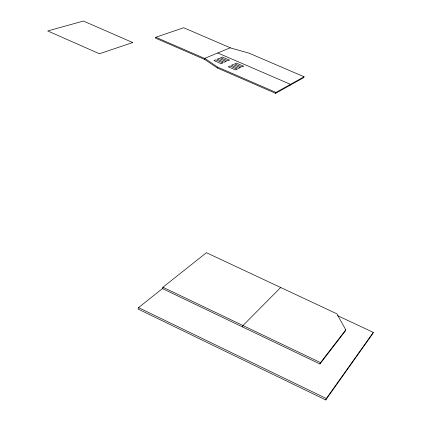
<?xml version="1.0" encoding="UTF-8"?>
<svg xmlns="http://www.w3.org/2000/svg" width="421" height="421" viewBox="0 0 421 421"><rect width="100%" height="100%" fill="white"/><g stroke="black" fill="none" stroke-linecap="round" stroke-linejoin="round"><path stroke-width="0.63" d="M155.791 37.248L155.486 38.127L204.28 59.298L204.59 58.414L230.271 47.773L183.667 27.739L155.791 37.248L204.59 58.414M217.352 68.007L217.668 67.118L204.722 58.361L204.411 59.24L217.352 68.007L275.639 93.336L303.741 77.611L304.062 76.775L249.137 53.193L230.15 47.82M163.248 287.959L138.551 307.625L138.046 309.025L325.728 399.95L372.764 333.658L373.295 332.39L337.563 315.639M162.932 287.248L162.443 288.601L319.949 363.986L345.241 331.138L345.773 329.848L336.874 313.808L206.411 252.7L162.932 287.248L320.507 362.623L345.773 329.848M275.639 93.336L275.976 92.441L304.062 76.775M290.153 85.216L290.479 84.353L217.757 52.957M242.443 326.891L242.97 325.528L280.691 287.49M319.949 363.986L320.507 362.623M325.728 399.95L326.317 398.529L373.295 332.39M217.668 67.118L275.976 92.441M138.551 307.625L326.317 398.529M237.112 69.076L235.386 69.875L228.219 66.771L229.961 65.981L237.112 69.076M240.275 67.607L238.575 68.397L231.45 65.313L233.171 64.534L240.275 67.607M243.401 66.155L241.722 66.934L234.639 63.871L236.339 63.103L243.401 66.155M222.83 62.892L221.062 63.671L213.931 60.577L215.72 59.814L222.83 62.892M226.082 61.466L224.34 62.234L217.247 59.161L219.015 58.408L226.082 61.466M229.292 60.061L227.572 60.813L220.52 57.766L222.267 57.024L229.292 60.061M132.699 42.553L99.414 53.756L47.705 30.943L83.442 21.05L132.699 42.553"/></g></svg>
